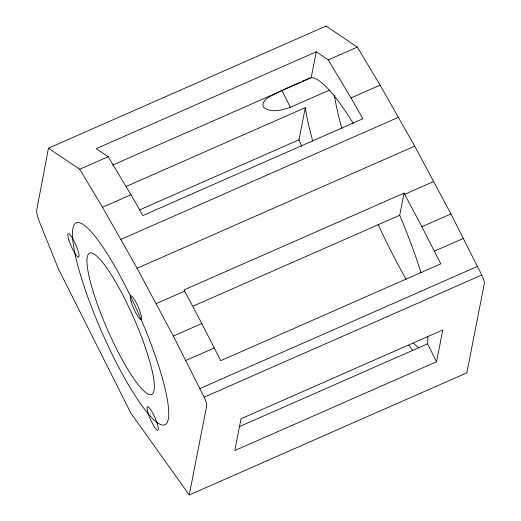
<?xml version="1.0" encoding="UTF-8"?>
<svg xmlns="http://www.w3.org/2000/svg" width="521" height="521" viewBox="0 0 521 521"><rect width="100%" height="100%" fill="white"/><g stroke="black" fill="none" stroke-linecap="round" stroke-linejoin="round"><path stroke-width="0.78" d="M48.466 148.192L36.691 210.217A16.438 3.061 66.3 0 0 39.987 223.222L58.482 268.953L130.706 412.892L189.253 494.95L466.849 372.808L484.348 283.378A7.353 1.368 66.3 0 0 481.756 275.049L450.932 213.936L414.69 146.121L380.096 85.131L357.315 47.111L326.055 26.05L48.466 148.192L79.726 169.26L102.507 207.273L137.095 268.263L173.337 336.084L204.16 397.191A7.353 1.368 66.3 0 1 206.752 405.52L189.253 494.95M325.925 26.76L326.055 26.05M301.666 146.381L298.989 139.765L305.299 107.645L126.141 186.479M353.271 123.366A148.85 27.717 66.3 0 0 311.167 77.766L316.26 51.82L328.25 59.902L351.03 97.922L362.903 118.736L142.858 215.564L130.986 194.743L108.205 156.723L96.209 148.648L316.26 51.82M421.053 272.62A148.85 27.717 66.3 0 0 399.711 215.238L404.049 193.135L184.004 289.956L201.822 323.548L220.728 360.675L440.773 263.847L421.867 226.726L404.049 193.135M436.552 361.782L442.778 329.969L241.041 418.734L234.815 450.548L436.552 361.782L427.559 343.834A148.85 27.717 66.3 0 0 427.832 336.866M280.448 91.077C275.016 94.822 260.715 98.235 263.313 107.066C270.744 113.435 282.037 110.172 290.34 107.254M281.151 90.745L284.004 89.417M284.726 89.084L285.352 88.798M285.977 88.518L287.853 87.671M289.116 87.105L289.748 86.825M290.379 86.545L291.011 86.265M291.643 85.985L292.274 85.704M79.726 169.26L108.205 156.723M328.25 59.902L357.315 47.111M300.669 81.999L294.163 84.864M302.134 81.354L310.197 77.811M292.906 85.424L293.531 85.144M112.679 165.105L311.167 77.766M329.174 90.231L290.347 107.313L281.724 90.1M102.507 207.273L130.986 194.743M351.03 97.922L380.096 85.131M139.159 210.093L298.989 139.765M120.839 239.419L398.435 117.277M137.095 268.263L414.69 146.121M156.15 303.658L184.629 291.128M404.68 194.307L433.746 181.516M193.415 306.009L399.711 215.238M173.337 336.084L201.822 323.548M421.867 226.726L450.932 213.936M185.88 360.486L214.359 347.956M434.41 251.135L463.475 238.344M199.927 388.542L477.523 266.394M204.16 397.191L481.756 275.049M239.224 426.699L427.559 343.834M408.978 345.228L412.704 350.444M419.04 347.963A148.85 27.717 66.3 0 1 413.511 343.332M312.795 141.152A148.85 27.717 66.3 0 1 305.299 107.645M406.165 279.282A148.85 27.717 66.3 0 1 377.999 224.193M341.822 128.225A148.85 27.717 66.3 0 1 334.469 95.545M81.497 278.299A110.257 20.534 66.3 0 0 164.603 424.902A110.257 20.534 66.3 0 0 115.909 268.237A110.257 20.534 66.3 0 0 81.497 278.299M68.889 240.142A12.862 2.397 66.3 0 0 78.58 257.166A12.862 2.397 66.3 0 0 72.842 238.826A12.862 2.397 66.3 0 0 68.889 240.142M93.383 292.385A77.18 14.373 66.3 0 0 151.52 394.547A77.18 14.373 66.3 0 0 117.108 284.505A77.18 14.373 66.3 0 0 93.383 292.385M148.198 413.433A12.862 2.397 66.3 0 0 157.87 430.268A12.862 2.397 66.3 0 0 152.002 411.772A12.862 2.397 66.3 0 0 148.198 413.433M131.142 301.685A12.862 2.397 66.3 0 0 140.872 319.38A12.862 2.397 66.3 0 0 135.636 301.633A12.862 2.397 66.3 0 0 131.142 301.685"/></g></svg>
